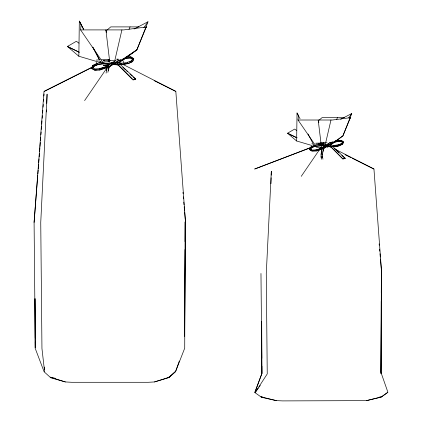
<?xml version="1.0" encoding="UTF-8"?>
<svg xmlns="http://www.w3.org/2000/svg" width="422" height="422" viewBox="0 0 422 422"><rect width="100%" height="100%" fill="white"/><g stroke="black" fill="none" stroke-linecap="round" stroke-linejoin="round"><path stroke-width="0.63" d="M107.473 67.488L99.824 70.036L94.56 70.194L91.632 68.385L92.761 65.363L97.282 63.326L104.266 62.461M92.703 69.05L92.703 68.744M91.632 68.385L92.761 65.363M93.927 65.943L92.845 68.116L93.927 65.943C106.191 59.729 120.571 68.675 132.656 61.338L133.785 58.621L130.857 56.812L126.911 56.933M95.008 70.184L95.008 69.878M96.058 70.147L96.058 69.846M97.282 63.326L95.583 64.397M93.927 66.249L97.714 64.724L97.714 64.418M117.585 64.988L117.981 64.635L113.027 63.279L116.177 60.109L109.963 63.97L107.214 66.212L99.392 68.638L99.392 68.944L106.613 66.702M99.824 70.036L99.824 69.73L109.24 66.597L115.454 62.736L118.202 60.494L121.209 59.56M109.963 64.271L106.027 63.532L106.027 63.226M107.225 67.705L107.23 67.293L109.24 66.597L112.394 63.421L109.657 62.672M107.214 66.212L107.214 66.518L108.591 65.394M111.313 63.126L111.313 63.432L112.363 62.477C118.761 63.569 125.513 63.743 131.495 60.763L132.571 58.895L130.308 57.777L126.025 58.062L123.62 58.811M115.454 62.736L115.454 63.042L118.202 60.8L120.608 60.051M117.638 63.453L117.638 63.147M118.202 60.8L118.202 60.494M120.871 64.582L120.871 64.276L128.135 63.68L132.656 61.644L133.785 58.621M122.412 59.491L126.025 58.368L126.025 58.062M127.702 62.588L127.702 62.287M128.135 63.68L128.135 63.374L119.859 64.703M131.495 60.763L131.49 61.069L132.571 59.196L130.308 57.777M130.857 56.812L130.857 57.118L128.884 57.176M132.571 59.196L132.571 58.895M132.656 61.644L132.656 61.338M133.02 79.573L133.014 79.99L135.731 79.378L135.731 78.967L119.917 64.155L117.891 64.408L133.02 79.573L135.731 78.967M321.997 149.035L316.157 150.976L311.911 151.108L309.548 149.652L310.46 147.215C320.208 141.296 331.803 148.512 341.693 143.501L342.564 141.992L340.739 141.09C333.391 140.479 328.279 146.033 322.128 148.766C321.153 151.709 320.936 154.863 321.226 157.939M309.548 149.652L310.46 147.215M311.541 149.683L310.529 149.43L311.399 147.679C321.29 142.668 332.884 149.884 342.632 143.965L343.545 141.776L341.182 140.315L336.935 140.447L335.184 141.027M310.529 149.43L311.399 147.679M310.529 149.182L312.354 150.332L313.504 150.253M314.105 145.569L315.994 145.585M311.399 147.922L314.453 146.45M322.118 147.895L315.804 150.1L322.118 148.143L324.333 146.086L329.345 142.974L333.433 141.613M316.157 150.976L323.748 148.206L326.29 145.648L322.297 144.556L321.036 144.957M324.333 146.086L321.158 145.484M322.128 148.766L321.912 149.757M326.802 145.78L329.345 142.974L332.262 142.246M328.759 145.094L330.975 143.527L337.283 141.57L340.739 141.338L342.564 142.24L341.693 143.744L338.639 144.73M330.479 146.909L330.795 146.624L326.802 145.532M336.935 140.447L341.182 140.563L342.126 141.143M338.987 145.854L333.127 146.582L338.987 145.854L342.632 144.213L343.545 141.776M342.922 159.004L330.721 146.439L332.357 146.239L345.112 158.181L345.112 158.514L342.922 159.004L330.721 146.777M184.625 329.83L185.01 249.518M185.047 241.616L185.142 221.872L184.715 348.197L175.594 371.502L168.979 377.542L154.499 381.942L148.201 382.295L71.666 382.295L65.363 381.942L50.767 377.774L44.12 371.798L35.147 348.197L34.984 298.85M381.235 301.266L381.034 373.723L381.372 273.023L381.277 292.726M184.625 336.408L185.527 222.436L175.832 91.4L123.166 64.503M335.089 149.177L373.95 169.027L381.683 273.477L380.897 372.199L387.913 392.296L381.256 396.981L366.554 400.62L282.698 400.9L276.32 400.62L261.545 397.297L254.819 392.529L261.92 373.417L261.888 366.201M99.328 62.277L78.845 56.231L79.32 21.1L81.114 24.407L80.586 29.904L102.931 62.472M311.995 145.527L296.64 140.995L297.025 112.99L298.454 115.628L298.027 120.012L315.334 145.221M46.568 111.93L46.626 109.957M46.816 103.374L47.085 94.153L40.749 222.415L41.952 348.466L44.579 371.613M270.966 183.702L271.135 177.789M271.214 175.162L271.325 171.221L266.277 273.461L267.237 373.934L255.284 392.386L258.354 388.119M322.529 154.747L322.645 152.827M35.253 341.915L35.279 347.818L34.087 222.436L44.004 91.4L92.07 67.193M34.087 222.436L37.758 175.262M37.864 173.954L38.17 170.024M38.27 168.71L38.629 164.126M38.729 162.813L39.035 158.883M39.188 156.921L39.441 153.645M39.599 151.677L39.905 147.747M40.006 146.434L40.312 142.504M40.465 140.537L40.718 137.261M40.923 134.644L41.129 132.023M41.33 129.401L41.588 126.125M41.741 124.158L41.994 120.882M42.2 118.265L42.4 115.644M42.606 113.022L42.812 110.4M43.065 107.125L43.271 104.503M43.524 101.227L43.677 99.265M43.93 95.989L44.083 94.022M106.07 73.127L107.23 67.293M321.121 154.631L321.78 150.29M107.874 72.331L109.24 66.597L108.174 70.801M322.645 153.165L323.748 148.206L322.888 151.598M114.541 61.649L121.911 29.904M325.188 144.915L330.969 120.012M106.481 70.506L106.961 68.522M254.819 392.529L261.92 373.417L260.97 273.477M175.594 371.502L179.308 361.047M145.938 27.103L147.98 21.796L134.006 29.028M350.123 117.775L351.753 113.544L340.633 119.299M121.626 61.216L136.86 49.865L145.221 28.902M349.88 118.382L342.886 135.916L336.028 141.027M120.639 61.301L136.86 49.865L146.26 26.987L123.72 29.904L80.586 29.904M129.032 29.303L130.076 26.897M336.703 119.4L337.484 117.611M84.606 100.584L107.362 67.309M301.239 176.343L321.422 146.83L318.204 120.012L318.842 122.565M143.839 27.704L147.98 21.796M348.772 117.801L351.753 113.544M259.124 387.053L260.274 385.455M119.389 62.646L120.576 61.074M110.59 65.542L109.24 66.903L113.381 64.329M324.597 147.6L323.748 148.449L327.087 146.376M168.979 377.542L175.167 371.824L169.022 377.379L154.499 381.942M106.75 30.31L110.759 26.897L138.88 26.897M319.085 120.159L322.081 117.611L344.373 117.611M323.004 147.415L324.333 146.334M118.999 63.173L120.048 62.387M330.231 145.347L334.978 141.813M387.475 392.555L381.214 397.113L366.554 400.62M330.806 144.435L333.433 142.583M334.482 141.845L342.886 135.916L350.381 117.68L332.415 120.012L298.027 120.012M116.73 63.194L136.86 49.865M327.293 144.493L328.316 143.855M96.242 60.088L100.072 59.813M96.327 62.245L96.242 63.258M93.246 66.602L96.174 65.125M44.289 91.4L92.392 67.246M92.761 65.668L94.454 64.904M310.46 147.457L313.583 146.049M129.87 61.717L130.952 61.285M117.337 63.1L119.073 62.409L121.409 63.606M310.513 147.61L254.661 169.027L310.186 147.879M117.358 59.718L118.535 59.323M335.184 141.275L336.35 140.885M167.123 377.553L168.974 377.115M342.922 158.672L345.112 158.181M379.336 397.123L381.836 396.654M97.714 64.724L106.027 63.532M314.453 146.692L321.158 145.732M333.153 145.764L334.372 145.585M335.59 145.411L337.421 145.152M123.314 62.25L123.709 62.161L123.709 61.19M101.723 63.084L102.994 62.925M327.029 142.694L325.578 142.805M315.914 144.171L320.419 143.913M316.563 147.668L322.587 147.368M126.025 58.368L130.303 58.083M116.577 59.191L118.218 59.08M103.379 60.858L104.471 60.789L103.48 60.8M103.379 65.257L104.471 65.183L103.48 65.199M99.392 68.638L95.114 68.928L92.845 67.81M312.354 150.084L315.809 149.852M324.376 142.852L323.173 142.905L324.481 142.889M98.917 62.06L100.072 62.013M320.409 143.876L318.462 143.949L323.168 143.765M103.622 60.81L110.11 60.562L108.338 60.557M103.622 65.21L108.043 65.046M108.032 65.004L105.31 65.094L108.913 64.993M315.672 143.2L322.967 142.979M326.865 147.199L327.915 147.162M100.072 62.013L101.401 61.965M320.414 143.016L323.948 142.905M101.401 59.766L109.704 59.539M99.824 69.73L94.56 69.888L91.632 68.084M316.157 150.733L311.911 150.86L309.548 149.404M320.625 143.839L324.523 143.723M109.24 59.502L108.058 59.581M110.247 60.51L113.798 60.42M111.128 62.683L112.363 62.783M112.431 64.476L117.975 64.941M322.297 144.799L323.996 144.941M326.269 146.492L330.795 146.867M312.28 144.313L311.995 143.459M262.827 397.144L260.944 396.812L276.32 400.62M314.775 146.508L316.437 146.83M55.762 378.413L50.171 377.168L65.363 381.942M297.009 137.841L287.53 133.225L294.683 129.069L296.661 130.546M297.009 137.836L287.53 133.225L296.64 140.995M79.151 52.196L67.414 46.483L76.382 41.272L78.972 43.202M79.199 52.228L67.414 46.483L78.845 56.231M345.122 154.71L351.004 157.633M352.18 158.213L373.95 169.027M154.151 80.634L175.832 91.4M329.867 146.513L331.027 147.104M131.347 57.418L132.318 58.02M334.245 148.344L338.971 152.764M341.804 155.417L345.112 158.514M122.791 67.262L125.666 69.957M126.626 70.854L127.581 71.751M129.981 73.992L132.376 76.24M133.336 77.136L135.731 79.378M117.886 64.824L132.102 79.072M297.025 112.99L300.084 118.825M308.034 133.996L313.841 145.084M93.294 47.76L99.365 59.349M92.787 47.137L99.37 59.871M99.967 61.026L100.568 62.182M104.482 61.918L109.836 61.739L108.058 61.781M106.529 32.447L105.896 29.904L109.699 61.612M122.559 59.127L122.77 60.098M379.151 243.916L379.262 245.229M379.6 249.17L379.768 251.143M379.995 253.77L380.275 257.051M380.444 259.024L381.683 273.477M182.948 192.3L183.064 193.608M183.343 196.884L183.512 198.852M183.792 202.127L184.013 204.744M184.182 206.711L184.519 210.641M184.63 211.955L185.527 222.436M321.11 155.95L321.226 157.606A39.199 29.524 0.2 0 0 321.469 159.258M44.431 367.061L44.516 369.661M322.529 154.41L322.535 156.335A36.334 27.367 0.2 0 0 322.608 157.401M261.687 321.58L261.851 358.325M35.063 298.618L35.237 337.98M261.64 321.728L261.814 373.723M322.93 159.189A36.334 27.367 0.2 0 1 322.535 156.003M146.26 26.987L145.469 28.031L146.26 26.987M350.381 117.68L349.59 118.73L350.381 117.68M83.572 29.213L79.32 21.1L83.509 29.202"/></g></svg>
